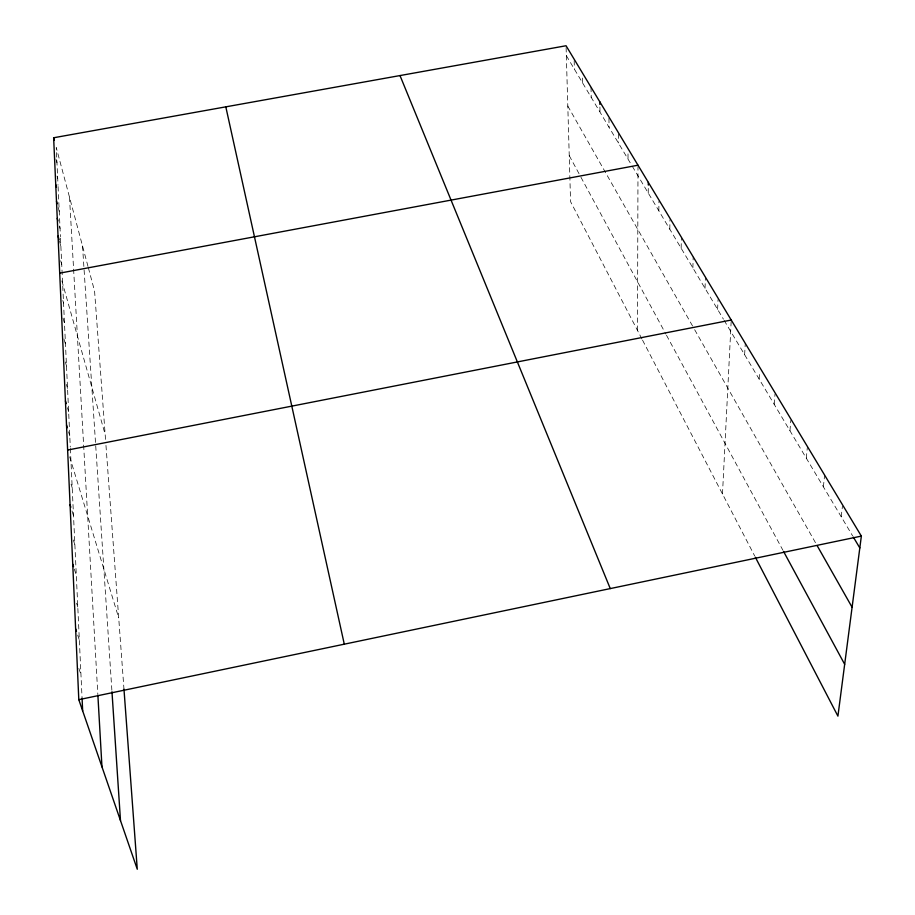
<?xml version="1.0" encoding="UTF-8"?>
<svg xmlns="http://www.w3.org/2000/svg" width="915" height="915" viewBox="0 0 915 915"><rect width="100%" height="100%" fill="white"/><g stroke="black" fill="none" stroke-linecap="round" stroke-linejoin="round"><path stroke-width="0.69" stroke-dasharray="4.58 3.43" d="M637.492 330.441L637.995 166.53M648.232 193.031L648.3 185.013M658.834 210.816L658.96 201.392M669.803 229.208L669.974 219.703M681.137 248.228L681.4 237.282M692.872 267.912L693.204 256.886M705.019 288.294L705.431 277.176M717.612 309.419L718.035 299.617M722.484 493.986L731.165 321.44M744.627 354.723L745.29 343.365M759.141 379.062L759.564 372.714M774.227 404.384L775.005 394.148M789.942 430.736L790.812 420.431M806.309 458.198L807.419 446.531M823.386 486.837L824.621 475.102M841.205 516.723L842.429 506.235M566.339 55.666L631.579 165.089M632.288 166.278L723.41 319.141M724.142 320.364L852.654 535.938M567.803 106.037L693.97 328.474M694.657 329.697L815.803 543.27M569.244 155.63L580.282 176.012M580.934 177.236L665.857 334.055M666.497 335.256L782.874 550.19M641.93 338.973L570.571 201.666L566.099 47.168M642.559 340.186L754.692 555.965M78.862 668.453L80.966 674.664M77.695 635.101L79.342 640.065M76.574 603.248L77.786 606.965M74.321 569.107L76.311 575.283M73.326 539.987L74.881 544.917M71.988 510.89L73.52 515.785M71.084 484.172L72.205 487.832M69.7 456.871L118.71 617.877M68.545 431.811L69.769 435.883M67.436 407.678L68.636 411.727M66.36 384.414L67.55 388.429M65.331 361.963L66.498 365.966M63.947 338.985L65.48 344.28M62.986 318.077L64.496 323.338M62.803 300.486L63.547 303.094M61.9 280.928L105.168 434.511M60.665 260.729L61.74 264.595M59.464 241.148L60.882 246.261M59.349 225.971L60.047 228.51M58.205 207.533L59.246 211.319M57.027 175.989L57.702 178.471M55.975 159.073L56.97 162.767M88 266.459L56.25 147.532L58.022 185.207M88.366 267.832L94.577 291.119L105.568 439.955M105.968 445.411L123.971 689.155M82.51 245.906L84.008 268.644M84.1 270.005L111.882 690.379M69.494 197.137L97.848 694.657M58.08 186.557L60.436 236.711M60.493 238.072L70.295 447.035M70.364 448.43L82.076 698.351M574.174 60.596L574.391 69.174M582.569 78.027L582.672 83.071M591.021 87.211L591.204 97.379M599.92 106.986L600 112.122M608.955 118.264L609.058 127.311M618.334 133.853L618.391 142.98M628.01 153.88L628.022 159.13"/><path stroke-width="1.37" d="M648.3 185.013L648.312 182.348M123.971 689.155L137.273 869.25L78.804 699.678L53.642 137.765L566.053 45.75L861.358 536.099L837.923 716.136L755.332 557.201M78.804 699.678L861.358 536.099M67.63 450.054L731.234 320.033M59.704 273.15L637.995 165.215M853.375 537.139L859.814 547.948M817.164 545.672L852.094 607.263M783.537 551.413L844.671 664.313M400.004 75.568L610.259 588.585M75.636 628.891L76.46 631.373M72.731 564.166L73.532 566.637M70.078 504.76L70.844 507.207M66.509 425.029L67.321 427.74M65.422 400.93L66.235 403.629M58.045 236.036L59.109 239.867M57.256 218.365L57.954 220.904M56.49 201.231L57.176 203.759M55.746 184.636L56.421 187.14M53.642 137.765L54.294 140.201M225.811 106.849L344.292 644.183M111.973 691.763L120.494 820.595M97.928 696.04L101.965 766.873M82.076 698.351L82.659 710.886M599.851 101.862L599.885 104.424"/></g></svg>
